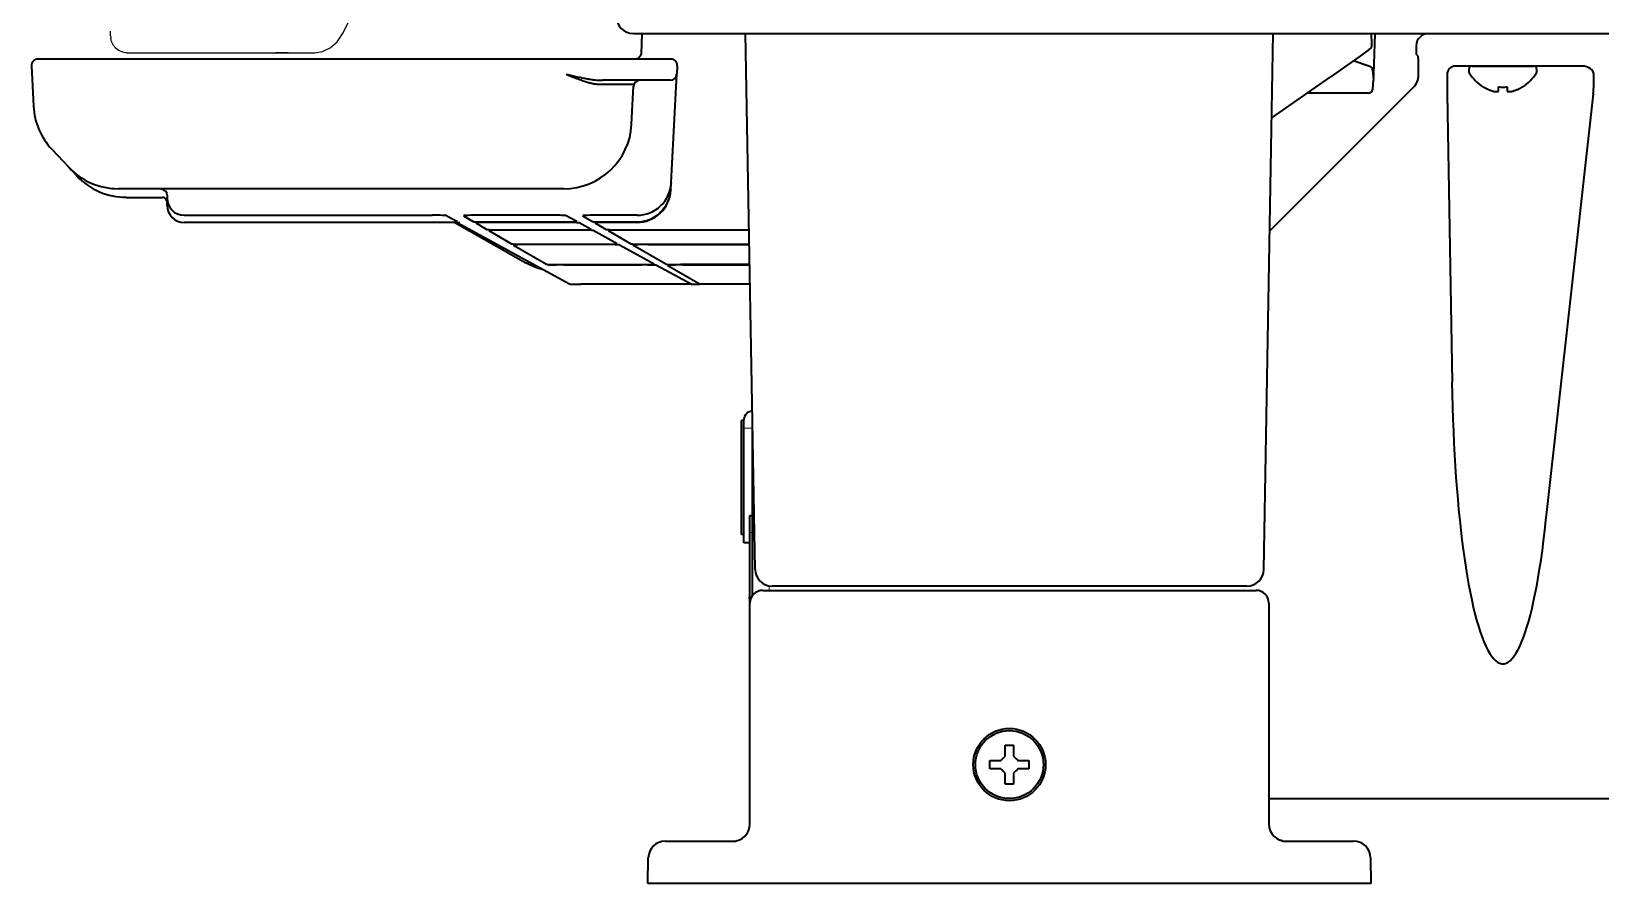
# Model space of a CAD drawing. Extents: x 5997 to 10491, y -672 to 3388.
# Drawn here: x 7181.9 to 7366.4, y 1270.8 to 1371.1 of the extents above; entities that cross this region are included whole.
import ezdxf

# ---------------------------------------------------------------- set-up
doc = ezdxf.new("R2010")
doc.units = 0
doc.header["$LTSCALE"] = 5
doc.layers.add('1', color=7, linetype='CONTINUOUS', true_color=0xffffff)
doc.layers.add('CURVE', color=7, linetype='CONTINUOUS')
doc.layers.add('GEOM', color=7, linetype='CONTINUOUS')

msp = doc.modelspace()

# ---------------------------------------------------------------- linework, layer by layer
at = {"layer": '1', "color": 7, "linetype": 'Continuous', "lineweight": 35}
for p, q in [((7252.67, 1370.83), (8071.67, 1370.83)), ((7253.68, 1370.83), (7253.58, 1368.44)), ((7266.97, 1307.79), (7265.87, 1370.83)), ((7326.77, 1307.79), (7327.87, 1370.83)), ((7339.49, 1369.59), (7339.43, 1370.83)), ((7339.83, 1370.83), (7339.7, 1367.23)), ((7339.17, 1368.94), (7337.97, 1368.09)), ((7181.91, 1367.04), (7182.16, 1362.27)), ((7189.9, 1367.83), (7182.66, 1367.83)), ((7251.84, 1367.83), (7189.9, 1367.83)), ((7257.08, 1367.83), (7251.84, 1367.83)), ((7257.83, 1367.04), (7257.78, 1366.04)), ((7337.97, 1368.09), (7334.57, 1365.71)), ((7339.23, 1366.97), (7337.29, 1367.62)), ((7344.92, 1368.17), (7344.69, 1368.4)), ((7364.13, 1367.01), (7349.33, 1367.01)), ((7351.27, 1367.01), (7358.47, 1367.01)), ((7257.03, 1365.33), (7249.06, 1365.33)), ((7257.7, 1364.56), (7257.78, 1366.04)), ((7327.7, 1360.9), (7334.57, 1365.71)), ((7339.57, 1366.54), (7339.67, 1365.33)), ((7339.58, 1364.28), (7339.67, 1365.33)), ((7339.68, 1366.53), (7339.65, 1365.61)), ((7344.95, 1365.93), (7344.95, 1366.17)), ((7348.32, 1366.01), (7348.32, 1364.5)), ((7350.87, 1366.61), (7350.87, 1366.41)), ((7358.87, 1366.41), (7358.87, 1366.61)), ((7365.55, 1364.5), (7365.55, 1366.03)), ((7252.47, 1360.15), (7252.7, 1364.62)), ((7257.11, 1353.3), (7257.7, 1364.56)), ((7327.47, 1347.62), (7344.37, 1364.52)), ((7339.08, 1363.83), (7331.88, 1363.83)), ((7348.32, 1363.75), (7348.9, 1329.83)), ((7352.57, 1364.53), (7352.57, 1364.56)), ((7357.17, 1364.56), (7357.17, 1364.53)), ((7360.07, 1314.84), (7365.51, 1363.75)), ((7252.47, 1360.15), (7252.47, 1360.15)), ((7184.32, 1357.22), (7186.3, 1355.1)), ((7186.3, 1355.1), (7187.26, 1354.08)), ((7244.48, 1352.58), (7192.14, 1352.58)), ((7257.07, 1352.46), (7257.06, 1352.4)), ((7257.07, 1352.46), (7257.11, 1353.24)), ((7257.11, 1353.3), (7257.11, 1353.24)), ((7193.09, 1351.56), (7197.31, 1351.56)), ((7193.09, 1351.56), (7193.09, 1351.56)), ((7197.87, 1351.81), (7197.87, 1351.51)), ((7197.87, 1351.45), (7197.87, 1351.51)), ((7197.87, 1350.67), (7197.87, 1350.91)), ((7197.87, 1350.61), (7197.87, 1350.67)), ((7199.87, 1349.45), (7199.87, 1349.45)), ((7199.87, 1349.45), (7229.01, 1349.45)), ((7199.87, 1348.61), (7199.87, 1348.61)), ((7230.54, 1348.61), (7199.87, 1348.61)), ((7229.01, 1349.45), (7229.01, 1349.45)), ((7230.54, 1348.61), (7230.54, 1348.61)), ((7230.76, 1349.4), (7231.99, 1348.72)), ((7231.69, 1348.59), (7240.04, 1343.87)), ((7232.05, 1348.58), (7245.07, 1341.42)), ((7232.69, 1349.39), (7233.85, 1348.72)), ((7234.14, 1348.55), (7235.44, 1347.79)), ((7234.44, 1349.45), (7234.44, 1349.45)), ((7243.03, 1349.45), (7234.44, 1349.45)), ((7235.6, 1348.67), (7244.27, 1348.67)), ((7235.89, 1348.61), (7235.89, 1348.61)), ((7244.56, 1348.61), (7235.89, 1348.61)), ((7243.03, 1349.45), (7243.03, 1349.45)), ((7244.56, 1348.61), (7244.56, 1348.61)), ((7246.01, 1348.72), (7244.78, 1349.4)), ((7247.7, 1347.79), (7246.31, 1348.56)), ((7246.71, 1349.39), (7247.87, 1348.72)), ((7248.16, 1348.55), (7249.47, 1347.79)), ((7248.46, 1349.45), (7248.46, 1349.45)), ((7253.11, 1349.45), (7248.46, 1349.45)), ((7249.62, 1348.67), (7253.07, 1348.67)), ((7249.91, 1348.61), (7249.91, 1348.61)), ((7253.07, 1348.61), (7249.91, 1348.61)), ((7253.07, 1348.61), (7253.07, 1348.61)), ((7253.11, 1349.45), (7253.11, 1349.45)), ((7235.68, 1347.65), (7235.87, 1347.67)), ((7235.68, 1347.65), (7238.34, 1346.1)), ((7237.19, 1347.74), (7245.95, 1347.74)), ((7237.43, 1347.7), (7237.43, 1347.7)), ((7246.2, 1347.7), (7237.43, 1347.7)), ((7246.2, 1347.7), (7246.2, 1347.7)), ((7250.78, 1346.1), (7247.95, 1347.65)), ((7249.7, 1347.65), (7252.36, 1346.1)), ((7251.45, 1347.7), (7251.45, 1347.7)), ((7266.28, 1347.7), (7251.45, 1347.7)), ((7253.5, 1347.74), (7266.28, 1347.74)), ((7238.59, 1345.95), (7238.78, 1345.97)), ((7238.59, 1345.95), (7242.45, 1343.7)), ((7240.09, 1346.04), (7249.03, 1346.04)), ((7240.35, 1346), (7240.35, 1346)), ((7249.29, 1346), (7240.35, 1346)), ((7249.29, 1346), (7249.29, 1346)), ((7255.13, 1343.7), (7251.05, 1345.95)), ((7252.64, 1345.96), (7252.62, 1345.95)), ((7256.47, 1343.7), (7252.62, 1345.95)), ((7254.11, 1346.04), (7266.31, 1346.04)), ((7254.37, 1346), (7254.37, 1346)), ((7254.37, 1346), (7266.31, 1346)), ((7244.19, 1343.65), (7253.39, 1343.65)), ((7244.46, 1343.6), (7244.46, 1343.6)), ((7253.66, 1343.6), (7244.46, 1343.6)), ((7253.66, 1343.6), (7253.66, 1343.6)), ((7259.45, 1341.33), (7255.41, 1343.55)), ((7256.73, 1343.54), (7260.53, 1341.33)), ((7266.35, 1343.65), (7258.21, 1343.65)), ((7258.48, 1343.6), (7258.48, 1343.6)), ((7266.35, 1343.6), (7258.48, 1343.6)), ((7245.43, 1341.33), (7246.51, 1341.33)), ((7246.57, 1341.33), (7246.51, 1341.33)), ((7248.32, 1341.33), (7246.57, 1341.33)), ((7257.76, 1341.33), (7248.32, 1341.33)), ((7259.45, 1341.33), (7257.76, 1341.33)), ((7259.45, 1341.33), (7260.53, 1341.33)), ((7260.59, 1341.33), (7260.53, 1341.33)), ((7262.34, 1341.33), (7260.59, 1341.33)), ((7266.39, 1341.33), (7262.34, 1341.33)), ((7265.67, 1325.3), (7265.37, 1325.3)), ((7265.37, 1324.55), (7265.37, 1325.3)), ((7265.37, 1314.16), (7265.37, 1324.55)), ((7265.67, 1324.41), (7265.67, 1325.41)), ((7265.67, 1310.91), (7265.67, 1324.41)), ((7266.67, 1304.73), (7266.67, 1324.99)), ((7265.37, 1311.91), (7265.37, 1314.16)), ((7266.37, 1312.13), (7266.37, 1314.13)), ((7266.37, 1314.13), (7266.67, 1314.13)), ((7265.67, 1311.91), (7265.37, 1311.91)), ((7266.37, 1303.83), (7266.37, 1312.13)), ((7266.37, 1310.91), (7265.67, 1310.91)), ((7266.19, 1304.44), (7266.37, 1304.44)), ((7267.87, 1305.33), (7270.37, 1305.33)), ((7270.97, 1305.83), (7268.97, 1305.83)), ((7270.37, 1305.33), (7323.37, 1305.33)), ((7322.77, 1305.83), (7270.97, 1305.83)), ((7324.77, 1305.83), (7322.77, 1305.83)), ((7323.37, 1305.33), (7325.87, 1305.33)), ((7266.37, 1277.83), (7266.37, 1303.83)), ((7327.37, 1303.83), (7327.37, 1277.83)), ((7294.57, 1284.83), (7294.57, 1285.33)), ((7294.57, 1284.33), (7294.57, 1284.83)), ((7299.17, 1285.33), (7299.17, 1284.83)), ((7299.17, 1284.83), (7299.17, 1284.33)), ((7327.38, 1281.18), (7327.37, 1281.25)), ((7327.5, 1280.83), (7327.38, 1280.83)), ((7330.33, 1280.83), (7589.96, 1280.83)), ((7255.46, 1275.58), (7255.45, 1275.57)), ((7256.43, 1275.83), (7258.43, 1275.83)), ((7258.43, 1275.83), (7264.74, 1275.83)), ((7328.92, 1275.88), (7328.74, 1275.93)), ((7329, 1275.83), (7335.32, 1275.83)), ((7335.32, 1275.83), (7337.32, 1275.83)), ((7338.3, 1275.57), (7338.28, 1275.58)), ((7254.37, 1270.83), (7254.43, 1273.86)), ((7339.32, 1273.86), (7339.37, 1270.83)), ((7258.37, 1270.83), (7254.37, 1270.83)), ((7335.37, 1270.83), (7258.37, 1270.83)), ((7339.37, 1270.83), (7335.37, 1270.83))]:
    msp.add_line(p, q, dxfattribs=at)
at = {"layer": '1', "color": 51, "linetype": 'Continuous', "lineweight": 13}
for p, q in [((7327.47, 1347.6), (7327.92, 1348.05)), ((7265.67, 1324.55), (7265.37, 1324.55)), ((7266.67, 1324.41), (7265.67, 1324.41)), ((7265.67, 1314.16), (7265.37, 1314.16)), ((7266.67, 1312.13), (7266.37, 1312.13)), ((7268.64, 1305.86), (7268.64, 1305.33)), ((7327.38, 1281.18), (7327.38, 1280.83))]:
    msp.add_line(p, q, dxfattribs=at)
at = {"layer": '1', "color": 7, "linetype": 'Continuous', "lineweight": 35}
for radius in [4.25, 4]:
    msp.add_circle((7296.87, 1284.83), radius, dxfattribs=at)
for centre, radius, start, end in [((7252.67, 1372.83), 2, 180, 270), ((7338.74, 1369.55), 0.75, 305, 3), ((7182.66, 1367.08), 0.75, 90, 183), ((7257.08, 1367.08), 0.75, 357, 90), ((7339.07, 1366.5), 0.5, 5, 71.5651), ((7351.27, 1366.61), 0.4, 90, 180), ((7358.47, 1366.61), 0.4, 0, 90), ((7253.45, 1364.58), 0.75, 90, 177), ((7257.03, 1366.08), 0.75, 270, 357), ((7351.27, 1366.41), 0.4, 180, 210.3012), ((7355.07, 1368.63), 4.8, 210.3012, 238.6074), ((7354.67, 1368.63), 4.8, 301.3459, 329.6988), ((7358.47, 1366.41), 0.4, 329.6988, 0), ((7339.08, 1364.33), 0.5, 270, 355), ((7354.87, 1368.31), 3.78, 262.3959, 269.9965), ((7354.87, 1368.31), 3.78, 270.0035, 277.6041), ((7190.15, 1362.69), 8, 183, 223.151), ((7197.31, 1351.06), 0.5, 47.6184, 90), ((7266.67, 1325.41), 1, 91.4207, 180), ((7268.97, 1307.83), 2, 181, 270), ((7324.77, 1307.83), 2, 270, 359), ((7267.87, 1303.83), 1.5, 90, 180), ((7325.87, 1303.83), 1.5, 0, 90), ((7264.37, 1277.83), 2, 270, 0), ((7329.37, 1277.83), 2, 180, 270), ((7256.43, 1273.83), 2, 90, 179), ((7337.32, 1273.83), 2, 1, 90)]:
    msp.add_arc(centre, radius, start, end, dxfattribs=at)
at = {"layer": '1', "color": 7, "linetype": 'Continuous'}
msp.add_arc((7253.08, 1368.46), 0.5, 357.587, 3.9775, dxfattribs=at)
at = {"layer": '1', "color": 7, "linetype": 'Continuous', "lineweight": 35}
for centre, major_axis, ratio, start_param, end_param in [((7346.17, 1369.33), (1.34, -0.67), 0.99981, 2.03449, 3.557759), ((7344.69, 1369.4), (0, 1), 0.017455, 1.641917, 3.124139), ((7344.92, 1366.17), (0, 2), 0.017455, 4.712389, 6.265732), ((7349.33, 1366.01), (-0.992, 0.198), 0.988241, 4.910077, 6.479353), ((7364.11, 1366.01), (1.44, 0.04), 0.692646, 6.257012, 7.819082), ((7342.95, 1365.93), (1.85, -0.77), 0.999822, 5.890549, 6.675821), ((7348.67, 1364.5), (0, 4), 0.087489, 1.570796, 1.761231), ((7363.24, 1364.5), (0, 4), 0.57735, 4.521954, 4.712389), ((7244.48, 1360.57), (-7.99, 0.42), 0.999529, 1.623132, 3.141593), ((7192.14, 1360.57), (5.84, 5.47), 0.999117, 3.141593, 3.959702), ((7193.09, 1359.56), (5.84, 5.47), 0.999117, 3.141593, 3.959702), ((7197.17, 1351.81), (0.7, 0), 0.99953, 0, 1.570796), ((7253.07, 1352.67), (0.15, 4), 0.99927, 3.178309, 4.69677), ((7253.07, 1352.61), (4, 0.11), 0.999858, 4.684159, 6.20262), ((7253.11, 1353.45), (4, 0.11), 0.999858, 4.684159, 6.20262), ((7197.17, 1350.91), (0.7, 0), 0.99953, 0, 0.830864), ((7199.87, 1351.45), (2, 0), 0.999783, 3.141593, 4.712389), ((7199.87, 1350.61), (2, 0), 0.999783, 3.141593, 4.712389), ((7229.01, 1349.4), (-1.75, 0), 0.030622, 3.197185, 4.71307), ((7230.54, 1348.55), (-1.75, 0), 0.030622, 3.197185, 4.71307), ((7234.44, 1349.4), (1.75, 0), 0.030619, 2.571466, 3.193969), ((7234.44, 1349.4), (1.75, 0), 0.030619, 1.570091, 2.571465), ((7235.6, 1348.72), (1.75, 0), 0.030655, 3.194024, 4.709908), ((7235.89, 1348.55), (1.75, 0), 0.030619, 2.571466, 3.193969), ((7235.89, 1348.55), (1.75, 0), 0.030619, 1.570091, 2.571465), ((7243.03, 1349.4), (-1.75, 0), 0.030622, 3.197185, 4.71307), ((7244.26, 1348.72), (-1.75, 0), 0.030652, 1.573368, 3.197246), ((7244.56, 1348.55), (-1.75, 0), 0.030622, 3.197185, 4.71307), ((7248.46, 1349.4), (1.75, 0), 0.030619, 2.571466, 3.193969), ((7248.46, 1349.4), (1.75, 0), 0.030619, 1.570091, 2.571465), ((7249.62, 1348.72), (1.75, 0), 0.030655, 3.194024, 4.709908), ((7249.91, 1348.55), (1.75, 0), 0.030619, 2.571466, 3.193969), ((7249.91, 1348.55), (1.75, 0), 0.030619, 1.570091, 2.571465), ((7237.19, 1347.79), (1.75, 0), 0.030655, 3.194024, 4.709908), ((7237.43, 1347.65), (1.75, 0), 0.030619, 2.571466, 3.193969), ((7237.43, 1347.65), (1.75, 0), 0.030619, 1.570091, 2.571465), ((7245.95, 1347.79), (-1.75, 0), 0.030652, 1.573368, 3.197246), ((7246.21, 1347.65), (-1.75, 0), 0.030622, 3.197185, 4.71307), ((7251.45, 1347.65), (1.75, 0), 0.030619, 2.571466, 3.193969), ((7251.45, 1347.65), (1.75, 0), 0.030619, 1.570091, 2.571465), ((7240.09, 1346.1), (1.75, 0), 0.030633, 3.193989, 4.71078), ((7240.34, 1345.95), (1.75, 0), 0.030619, 2.571466, 3.193969), ((7240.34, 1345.95), (1.75, 0), 0.030619, 1.570091, 2.571465), ((7249.03, 1346.1), (-1.75, 0), 0.030633, 1.572406, 3.197207), ((7249.3, 1345.95), (-1.75, 0), 0.030622, 3.197185, 4.71307), ((7254.11, 1346.1), (1.75, 0), 0.030633, 3.193989, 4.71078), ((7254.37, 1345.95), (1.75, 0), 0.030619, 1.570091, 2.972524), ((7244.2, 1343.7), (1.75, 0), 0.030655, 3.194024, 4.709908), ((7244.46, 1343.55), (1.75, 0), 0.030619, 2.571466, 3.193969), ((7244.46, 1343.55), (1.75, 0), 0.030619, 1.570091, 2.571465), ((7253.38, 1343.7), (-1.75, 0), 0.030652, 1.573368, 3.197246), ((7253.66, 1343.55), (-1.75, 0), 0.030622, 3.197185, 4.71307), ((7258.22, 1343.7), (1.75, 0), 0.030655, 3.194024, 4.709908), ((7258.48, 1343.55), (1.75, 0), 0.030619, 2.571466, 3.193969), ((7258.48, 1343.55), (1.75, 0), 0.030619, 1.570091, 2.571465), ((7245.43, 1342.08), (0.187, 0.726), 0.998282, 2.89047, 3.393556), ((7354.87, 1333), (0, 36.31), 0.165232, 1.658063, 4.18879)]:
    msp.add_ellipse(centre, major_axis=major_axis, ratio=ratio, start_param=start_param, end_param=end_param, dxfattribs=at)
at = {"layer": '1', "color": 7, "linetype": 'Continuous', "lineweight": 35, "extrusion": (0, 0, -1)}
msp.add_ellipse((7244.7, 1364.83), major_axis=(8.01, 0.03), ratio=0.003256, start_param=5.249585, end_param=6.283367, dxfattribs=at)
at = {"layer": '1', "color": 7, "linetype": 'Continuous', "lineweight": 35}
for points in [[(7344.67, 1369.4), (7344.67, 1369.39), (7344.67, 1369.36), (7344.67, 1369.34), (7344.67, 1369.33)], [(7353.87, 1364.01), (7353.9, 1364.01), (7353.95, 1364), (7354.02, 1364), (7354.1, 1364), (7354.17, 1364), (7354.23, 1364), (7354.3, 1364.01), (7354.35, 1364.01), (7354.37, 1364.01)], [(7354.37, 1364.01), (7354.37, 1364.03), (7354.37, 1364.06), (7354.37, 1364.11), (7354.37, 1364.16), (7354.37, 1364.23), (7354.37, 1364.29), (7354.37, 1364.37), (7354.37, 1364.45), (7354.37, 1364.52), (7354.37, 1364.56)], [(7355.37, 1364.01), (7355.4, 1364.01), (7355.44, 1364), (7355.52, 1364), (7355.59, 1364), (7355.66, 1364), (7355.73, 1364), (7355.8, 1364), (7355.85, 1364.01), (7355.87, 1364.01)], [(7355.87, 1364.01), (7355.93, 1364.03), (7356.04, 1364.06), (7356.2, 1364.11), (7356.36, 1364.16), (7356.51, 1364.23), (7356.66, 1364.29), (7356.82, 1364.37), (7356.99, 1364.45), (7357.11, 1364.52), (7357.17, 1364.56)], [(7295.87, 1285.33), (7295.9, 1285.35), (7295.94, 1285.4), (7296.02, 1285.47), (7296.09, 1285.54), (7296.16, 1285.61), (7296.23, 1285.68), (7296.3, 1285.75), (7296.35, 1285.8), (7296.37, 1285.83)], [(7296.37, 1285.83), (7296.37, 1285.88), (7296.37, 1285.99), (7296.37, 1286.15), (7296.37, 1286.31), (7296.37, 1286.46), (7296.37, 1286.62), (7296.37, 1286.77), (7296.37, 1286.94), (7296.37, 1287.06), (7296.37, 1287.13)], [(7296.37, 1287.13), (7296.54, 1287.13), (7296.87, 1287.13), (7297.21, 1287.13), (7297.37, 1287.13)], [(7297.37, 1285.83), (7297.4, 1285.8), (7297.45, 1285.75), (7297.52, 1285.68), (7297.6, 1285.6), (7297.67, 1285.53), (7297.73, 1285.46), (7297.8, 1285.4), (7297.85, 1285.35), (7297.87, 1285.33)], [(7295.87, 1284.33), (7295.82, 1284.33), (7295.71, 1284.33), (7295.55, 1284.33), (7295.39, 1284.33), (7295.23, 1284.33), (7295.08, 1284.33), (7294.93, 1284.33), (7294.76, 1284.33), (7294.64, 1284.33), (7294.57, 1284.33)], [(7296.37, 1283.83), (7296.35, 1283.85), (7296.3, 1283.9), (7296.22, 1283.98), (7296.15, 1284.05), (7296.08, 1284.12), (7296.01, 1284.19), (7295.94, 1284.26), (7295.9, 1284.3), (7295.87, 1284.33)], [(7297.87, 1284.33), (7297.85, 1284.3), (7297.8, 1284.25), (7297.73, 1284.18), (7297.66, 1284.11), (7297.59, 1284.04), (7297.52, 1283.97), (7297.44, 1283.9), (7297.4, 1283.85), (7297.37, 1283.83)], [(7297.37, 1283.83), (7297.37, 1283.77), (7297.37, 1283.66), (7297.37, 1283.5), (7297.37, 1283.34), (7297.37, 1283.19), (7297.37, 1283.04), (7297.37, 1282.88), (7297.37, 1282.71), (7297.37, 1282.59), (7297.37, 1282.53)], [(7297.87, 1285.33), (7297.93, 1285.33), (7298.04, 1285.33), (7298.2, 1285.33), (7298.36, 1285.33), (7298.51, 1285.33), (7298.66, 1285.33), (7298.82, 1285.33), (7298.99, 1285.33), (7299.11, 1285.33), (7299.17, 1285.33)], [(7297.37, 1282.53), (7297.21, 1282.53), (7296.87, 1282.53), (7296.54, 1282.53), (7296.37, 1282.53)]]:
    msp.add_open_spline(points, degree=3, dxfattribs=at)
for points, knots in [([(7253.58, 1368.5), (7253.58, 1368.49), (7253.58, 1368.49), (7253.58, 1368.48), (7253.58, 1368.47), (7253.58, 1368.42), (7253.54, 1368.27), (7253.42, 1368.07), (7253.2, 1367.89), (7252.99, 1367.83), (7252.88, 1367.83), (7252.85, 1367.83), (7252.85, 1367.83), (7252.85, 1367.83)], [-0.023691, -0.023691, -0.023691, -0.023691, 0, 0, 0, 0.050281, 0.221571, 0.442216, 0.682152, 0.942309, 0.998954, 0.999881, 1, 1, 1, 1]), ([(7339.7, 1367.23), (7339.7, 1367.17), (7339.7, 1367.11), (7339.7, 1367.02), (7339.7, 1366.99), (7339.69, 1366.93), (7339.69, 1366.9), (7339.69, 1366.84), (7339.69, 1366.82), (7339.69, 1366.76), (7339.69, 1366.73), (7339.69, 1366.67), (7339.68, 1366.65), (7339.68, 1366.59), (7339.68, 1366.56), (7339.68, 1366.53)], [0, 0, 0, 0, 0.25, 0.25, 0.375, 0.375, 0.5, 0.5, 0.625, 0.625, 0.75, 0.75, 0.875, 0.875, 1, 1, 1, 1]), ([(7244.79, 1366.04), (7245.01, 1365.99), (7245.43, 1365.89), (7246.06, 1365.75), (7246.66, 1365.62), (7247.21, 1365.52), (7247.72, 1365.43), (7248.16, 1365.38), (7248.44, 1365.35), (7248.56, 1365.34)], [0, 0, 0, 0, 0.169989, 0.335943, 0.494273, 0.642231, 0.778573, 0.901906, 1, 1, 1, 1]), ([(7244.79, 1366.04), (7244.81, 1366.03), (7244.84, 1366.02), (7244.88, 1366), (7244.92, 1365.98), (7244.97, 1365.96), (7245.01, 1365.95), (7245.05, 1365.93), (7245.08, 1365.92), (7245.12, 1365.9), (7245.16, 1365.89), (7245.19, 1365.87), (7245.22, 1365.86), (7245.26, 1365.85), (7245.29, 1365.83), (7245.32, 1365.82), (7245.34, 1365.81), (7245.37, 1365.8), (7245.4, 1365.79), (7245.47, 1365.76), (7245.58, 1365.71), (7245.74, 1365.65), (7245.89, 1365.59), (7246.09, 1365.52), (7246.34, 1365.43), (7246.62, 1365.32), (7246.9, 1365.23), (7247.15, 1365.15), (7247.4, 1365.08), (7247.64, 1365.02), (7247.86, 1364.97), (7248.03, 1364.94), (7248.14, 1364.92), (7248.2, 1364.91), (7248.26, 1364.9), (7248.32, 1364.89), (7248.37, 1364.89), (7248.43, 1364.88), (7248.49, 1364.88), (7248.54, 1364.87), (7248.6, 1364.87), (7248.65, 1364.87), (7248.7, 1364.86), (7248.75, 1364.86), (7248.79, 1364.86), (7248.8, 1364.86)], [0, 0, 0, 0, 0.011271, 0.022225, 0.032862, 0.043181, 0.053184, 0.062868, 0.072236, 0.081287, 0.09002, 0.098436, 0.106535, 0.114316, 0.121781, 0.128928, 0.135757, 0.14227, 0.148465, 0.154344, 0.195284, 0.234004, 0.270504, 0.304785, 0.380497, 0.451757, 0.518584, 0.581002, 0.643022, 0.702356, 0.759046, 0.813141, 0.828535, 0.843753, 0.858796, 0.873666, 0.888364, 0.902893, 0.917253, 0.931448, 0.945478, 0.959346, 0.973055, 0.986605, 1, 1, 1, 1]), ([(7248.56, 1365.34), (7248.57, 1365.34), (7248.71, 1365.33), (7248.88, 1365.33), (7249.03, 1365.33), (7249.06, 1365.33)], [0, 0, 0, 0, 0.092057, 0.806972, 1, 1, 1, 1]), ([(7352.57, 1364.56), (7352.78, 1364.44), (7352.99, 1364.33), (7353.31, 1364.19), (7353.42, 1364.15), (7353.64, 1364.08), (7353.76, 1364.04), (7353.87, 1364.01)], [0, 0, 0, 0, 0.5, 0.5, 0.75, 0.75, 1, 1, 1, 1]), ([(7355.37, 1364.56), (7355.37, 1364.44), (7355.37, 1364.33), (7355.37, 1364.19), (7355.37, 1364.15), (7355.37, 1364.08), (7355.37, 1364.04), (7355.37, 1364.01)], [0, 0, 0, 0, 0.5, 0.5, 0.75, 0.75, 1, 1, 1, 1]), ([(7249.47, 1347.79), (7249.47, 1347.79), (7249.47, 1347.78), (7249.48, 1347.78), (7249.49, 1347.78), (7249.52, 1347.78), (7249.54, 1347.77), (7249.59, 1347.77), (7249.61, 1347.77), (7249.64, 1347.77), (7249.65, 1347.77), (7249.67, 1347.77), (7249.68, 1347.76), (7249.74, 1347.76), (7249.8, 1347.76), (7249.87, 1347.76), (7249.89, 1347.76), (7249.92, 1347.76), (7249.96, 1347.75), (7250.05, 1347.75), (7250.12, 1347.75), (7250.18, 1347.75), (7250.2, 1347.75), (7250.24, 1347.75), (7250.26, 1347.75), (7250.35, 1347.75), (7250.44, 1347.75), (7250.56, 1347.74), (7250.61, 1347.74), (7250.67, 1347.74), (7250.7, 1347.74), (7250.74, 1347.74), (7250.76, 1347.74), (7250.78, 1347.74)], [0, 0, 0, 0, 0.0625, 0.0625, 0.125, 0.125, 0.25, 0.25, 0.3125, 0.3125, 0.34375, 0.34375, 0.375, 0.375, 0.5, 0.5, 0.53125, 0.53125, 0.5625, 0.625, 0.6875, 0.6875, 0.71875, 0.71875, 0.75, 0.75, 0.875, 0.875, 0.9375, 0.9375, 0.96875, 0.96875, 1, 1, 1, 1]), ([(7250.78, 1347.74), (7251.24, 1347.74), (7251.69, 1347.74), (7252.36, 1347.74), (7252.59, 1347.74), (7253.04, 1347.74), (7253.27, 1347.74), (7253.5, 1347.74)], [0, 0, 0, 0, 0.5, 0.5, 0.75, 0.75, 1, 1, 1, 1]), ([(7242.06, 1343.06), (7242.02, 1343.07), (7241.98, 1343.08), (7241.61, 1343.18), (7241.28, 1343.29), (7240.65, 1343.55), (7240.34, 1343.7), (7240.04, 1343.87)], [0, 0, 0, 0, 0.054429, 0.054429, 0.527215, 0.527215, 1, 1, 1, 1]), ([(7242.05, 1343.06), (7242.05, 1343.06), (7242.03, 1343.07), (7242, 1343.08), (7241.95, 1343.09), (7241.9, 1343.1), (7241.86, 1343.11), (7241.81, 1343.13), (7241.77, 1343.14), (7241.72, 1343.15), (7241.68, 1343.17), (7241.63, 1343.18), (7241.58, 1343.2), (7241.53, 1343.21), (7241.48, 1343.23), (7241.43, 1343.25), (7241.37, 1343.26), (7241.32, 1343.28), (7241.26, 1343.3), (7241.21, 1343.32), (7241.15, 1343.34), (7241.09, 1343.37), (7241.03, 1343.39), (7240.97, 1343.41), (7240.91, 1343.44), (7240.85, 1343.47), (7240.79, 1343.49), (7240.72, 1343.52), (7240.66, 1343.55), (7240.59, 1343.58), (7240.52, 1343.61), (7240.46, 1343.64), (7240.39, 1343.68), (7240.32, 1343.71), (7240.25, 1343.75), (7240.18, 1343.79), (7240.11, 1343.83), (7240.06, 1343.85), (7240.04, 1343.87)], [0, 0, 0, 0, 0.001156, 0.027139, 0.053246, 0.072708, 0.092746, 0.113362, 0.134553, 0.156322, 0.178667, 0.201589, 0.225088, 0.249163, 0.273816, 0.299044, 0.32485, 0.351232, 0.378191, 0.405727, 0.43384, 0.462529, 0.491795, 0.521638, 0.552058, 0.583054, 0.614628, 0.646778, 0.679505, 0.712808, 0.746688, 0.781146, 0.816179, 0.85179, 0.887977, 0.924742, 0.962082, 1, 1, 1, 1]), ([(7297.37, 1287.13), (7297.37, 1286.92), (7297.37, 1286.71), (7297.37, 1286.39), (7297.37, 1286.28), (7297.37, 1286.05), (7297.37, 1285.94), (7297.37, 1285.83)], [0, 0, 0, 0, 0.5, 0.5, 0.75, 0.75, 1, 1, 1, 1]), ([(7294.57, 1285.33), (7294.78, 1285.33), (7294.99, 1285.33), (7295.31, 1285.33), (7295.42, 1285.33), (7295.64, 1285.33), (7295.76, 1285.33), (7295.87, 1285.33)], [0, 0, 0, 0, 0.5, 0.5, 0.75, 0.75, 1, 1, 1, 1]), ([(7296.37, 1282.53), (7296.37, 1282.73), (7296.37, 1282.94), (7296.37, 1283.26), (7296.37, 1283.37), (7296.37, 1283.6), (7296.37, 1283.71), (7296.37, 1283.83)], [0, 0, 0, 0, 0.5, 0.5, 0.75, 0.75, 1, 1, 1, 1]), ([(7299.17, 1284.33), (7298.97, 1284.33), (7298.76, 1284.33), (7298.44, 1284.33), (7298.33, 1284.33), (7298.1, 1284.33), (7297.99, 1284.33), (7297.87, 1284.33)], [0, 0, 0, 0, 0.5, 0.5, 0.75, 0.75, 1, 1, 1, 1]), ([(7327.38, 1280.83), (7327.38, 1280.83), (7327.39, 1280.83), (7327.39, 1280.83), (7327.4, 1280.83), (7327.4, 1280.83), (7327.41, 1280.83), (7327.41, 1280.83), (7327.42, 1280.83), (7327.42, 1280.83), (7327.43, 1280.83), (7327.43, 1280.83), (7327.44, 1280.83), (7327.44, 1280.83), (7327.45, 1280.83), (7327.45, 1280.83), (7327.46, 1280.83), (7327.46, 1280.83), (7327.47, 1280.83), (7327.47, 1280.83), (7327.48, 1280.83), (7327.48, 1280.83), (7327.49, 1280.83), (7327.49, 1280.83), (7327.5, 1280.83), (7327.5, 1280.83), (7327.5, 1280.83), (7327.51, 1280.83), (7327.51, 1280.83), (7327.51, 1280.83), (7327.52, 1280.83), (7327.52, 1280.83), (7327.52, 1280.83), (7327.52, 1280.83), (7327.53, 1280.83), (7327.53, 1280.83), (7327.54, 1280.83), (7327.55, 1280.83), (7327.57, 1280.83), (7327.59, 1280.83), (7327.62, 1280.83), (7327.64, 1280.83), (7327.67, 1280.83), (7327.69, 1280.83), (7327.72, 1280.83), (7327.74, 1280.83), (7327.81, 1280.83), (7327.93, 1280.83), (7328.1, 1280.83), (7328.28, 1280.83), (7328.44, 1280.83), (7328.59, 1280.83), (7328.71, 1280.83), (7328.84, 1280.83), (7328.97, 1280.83), (7329.1, 1280.83), (7329.23, 1280.83), (7329.34, 1280.83), (7329.42, 1280.83), (7329.48, 1280.83), (7329.53, 1280.83), (7329.58, 1280.83), (7329.64, 1280.83), (7329.69, 1280.83), (7329.74, 1280.83), (7329.8, 1280.83), (7329.85, 1280.83), (7329.9, 1280.83), (7329.96, 1280.83), (7330.01, 1280.83), (7330.07, 1280.83), (7330.12, 1280.83), (7330.17, 1280.83), (7330.23, 1280.83), (7330.28, 1280.83), (7330.32, 1280.83), (7330.33, 1280.83)], [0, 0, 0, 0, 0.006462, 0.012777, 0.018944, 0.024963, 0.030832, 0.036553, 0.042124, 0.047544, 0.052813, 0.05793, 0.062896, 0.067708, 0.072366, 0.07687, 0.081218, 0.085411, 0.089447, 0.093326, 0.097047, 0.10061, 0.104013, 0.107257, 0.11034, 0.113262, 0.116023, 0.118621, 0.121057, 0.123329, 0.125439, 0.127384, 0.129164, 0.13078, 0.132231, 0.133516, 0.134635, 0.148074, 0.161433, 0.174714, 0.187919, 0.20105, 0.214108, 0.227095, 0.240012, 0.25286, 0.26564, 0.333697, 0.398831, 0.460987, 0.520084, 0.55535, 0.590493, 0.625548, 0.660543, 0.695501, 0.730444, 0.76539, 0.778693, 0.791962, 0.805197, 0.818398, 0.831566, 0.844701, 0.857804, 0.870875, 0.883915, 0.896924, 0.909904, 0.922854, 0.935777, 0.948672, 0.961541, 0.974384, 0.987204, 1, 1, 1, 1])]:
    msp.add_open_spline(points, degree=3, knots=knots, dxfattribs=at)
at = {"layer": 'CURVE', "color": 40, "linetype": 'Continuous'}
msp.add_line((7212.08, 1368.58), (7210.6, 1368.58), dxfattribs=at)
at = {"layer": 'GEOM', "color": 7, "linetype": 'Continuous'}
msp.add_line((7193.1, 1368.58), (7215.24, 1368.58), dxfattribs=at)
msp.add_lwpolyline([(7215.24, 1368.58), (7216.13, 1368.71), (7217.02, 1369.13), (7217.84, 1369.85), (7218.58, 1370.91), (7219.18, 1372.22)], dxfattribs=at)
msp.add_arc((7193.26, 1370.56), 2.03, 180.486, 189.2197, dxfattribs=at)
msp.add_open_spline([(7191.23, 1370.54), (7191.23, 1370.72), (7191.23, 1370.9), (7191.23, 1371.09)], degree=3, dxfattribs=at)
msp.add_open_spline([(7193.1, 1368.58), (7192.67, 1368.58), (7191.77, 1368.93), (7191.33, 1369.79), (7191.26, 1370.23)], degree=3, knots=[0, 0, 0, 0, 0.489019, 1, 1, 1, 1], dxfattribs=at)

doc.saveas('drawing.dxf')
